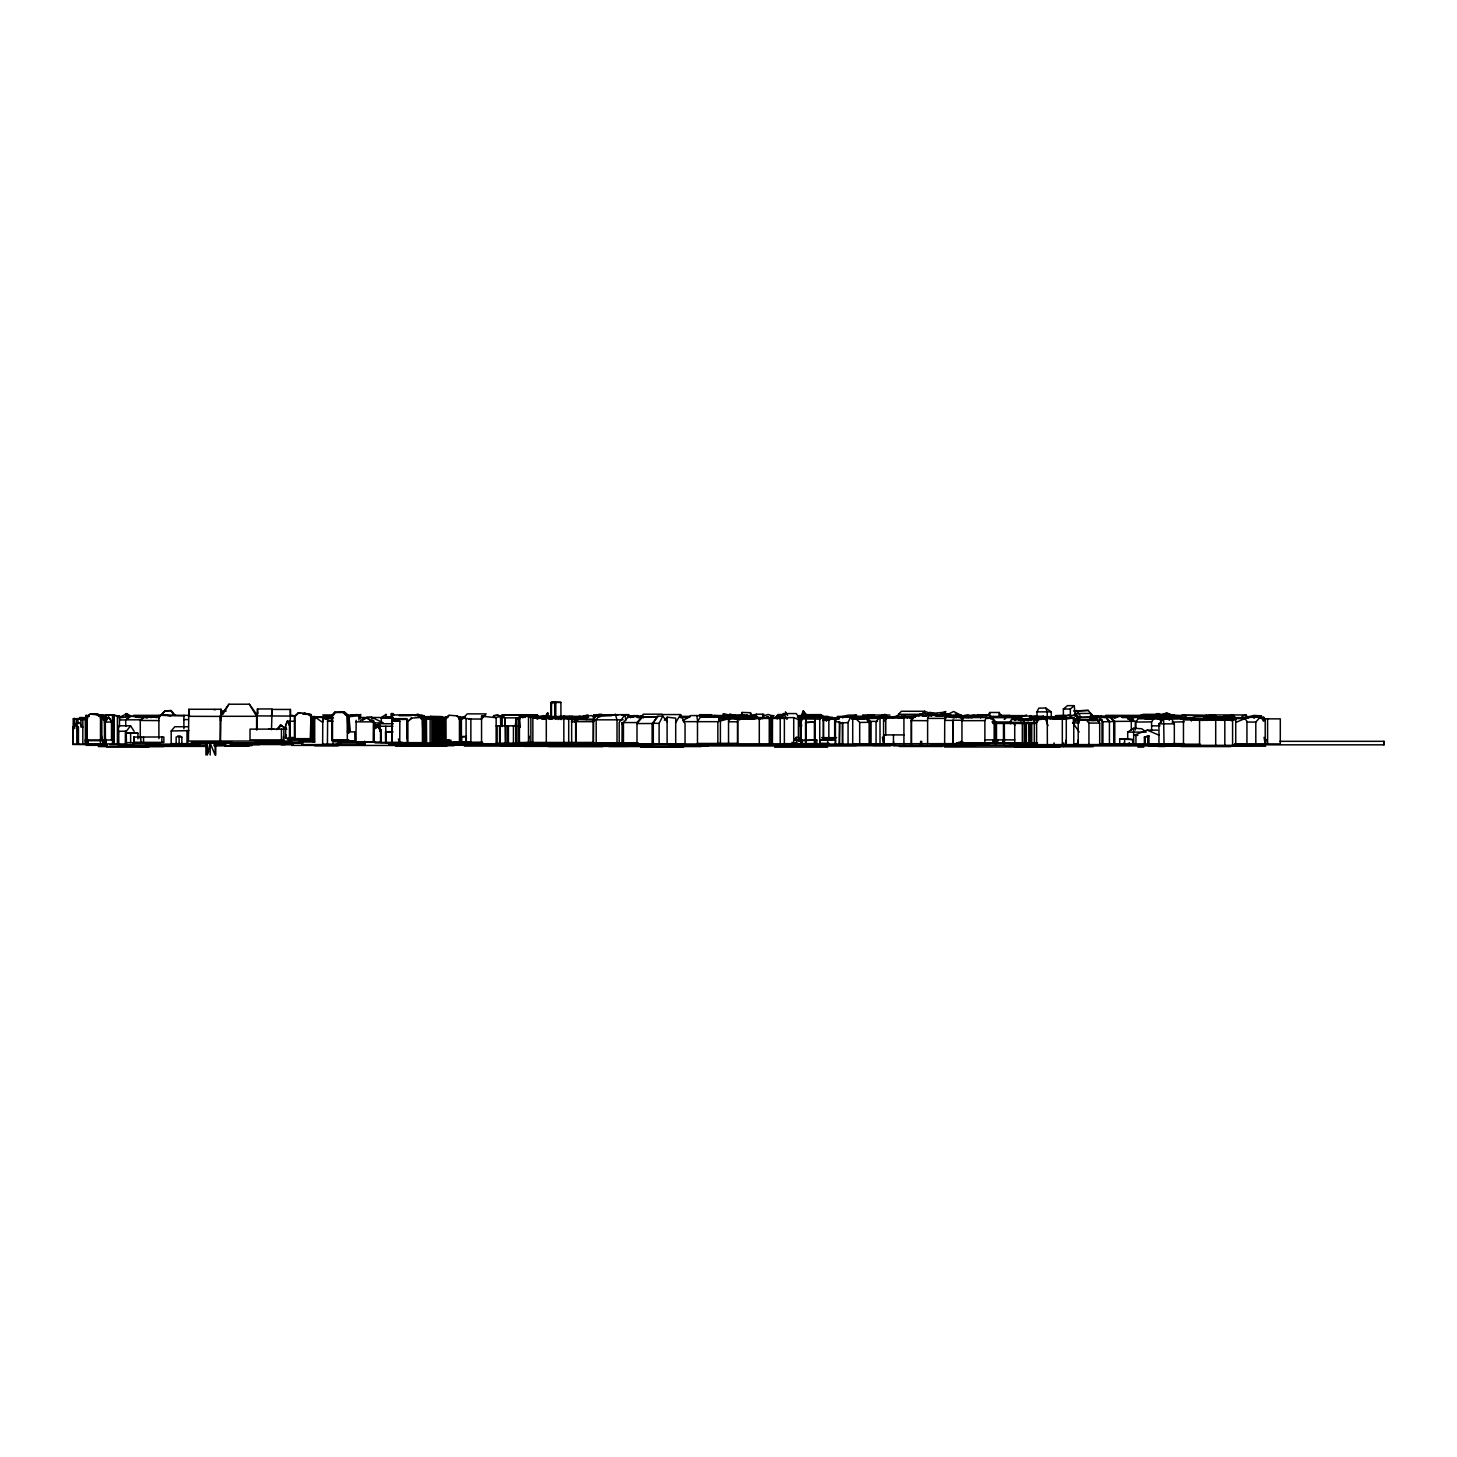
<?xml version="1.0" encoding="UTF-8"?>
<svg xmlns="http://www.w3.org/2000/svg" width="1457" height="1457" viewBox="0 0 1457 1457"><rect width="100%" height="100%" fill="white"/><g stroke="black" fill="none" stroke-linecap="round" stroke-linejoin="round"><path stroke-width="1.5" d="M599.956 715.132C600.976 717.044 595.64 713.62 593.636 715.132L593.636 721.488M440.815 740.265L440.779 744.618L440.925 720.286L442.964 720.996L442.855 744.618M593.491 742.451L593.636 719.175L575.934 719.121L575.005 721.98M406.94 738.717L407.195 721.889L411.748 718.174L406.867 721.889L406.867 718.647L391.933 718.647L391.733 742.924M549.107 718.501L552.239 719.011M523.755 742.651L575.661 742.76L575.624 719.266L574.859 722.126M575.806 742.542L575.934 719.121L569.377 719.193M519.803 719.048L516.361 719.048L516.361 726.187L516.379 717.755L520.24 717.773M88.968 715.351L88.932 716.298L86.145 715.351L86.163 740.684M359.005 715.606L357.038 714.567L346.693 715.405M271.512 729.684L272.077 709.432L290.398 709.432L290.125 716.061L256.942 715.897L256.942 729.793M500.625 723.583L500.625 716.061L500.826 722.435M576.535 720.887L576.681 718.046L540.802 718.119M558.322 719.576L558.395 718.119M576.061 719.376L593.8 719.977M621.993 724.147L622.103 722.399L621.993 743.289M999.01 715.223L999.156 712.473L989.777 712.473L988.01 715.223M88.75 715.915L85.836 716.717L90.207 714.076L99.04 714.64L105.086 721.069L97.091 714.64L90.207 714.076M290.671 741.048L188.445 741.048L188.864 709.268L221.082 709.268L221.482 713.766M586.406 716.115L591.469 715.606L593.746 717.063M699.396 716.334L699.615 714.695L711.453 714.713L714.13 717.5M320.413 717.172L314.02 717.172L323.035 717.117L322.634 722.417L315.094 717.117L311.27 717.263M256.942 715.897L257.47 708.958L272.04 708.958L271.53 715.897M87.238 740.684L87.238 716.698L88.695 716.899M221.082 709.268L220.499 741.048M440.779 721.962L440.925 720.286M119.456 726.733L119.456 716.006L108.984 714.786L98.511 716.061M529.128 736.167L528.49 742.542L528.49 716.443L519.439 716.425L519.439 742.542M751.83 715.988L750.446 712.692L742.196 712.455L741.85 715.988L740.447 715.879M544.007 716.134L548.196 715.751L552.003 717.245M442.964 720.996L443.511 718.356L442.2 718.301M360.389 718.72L360.717 714.404M373.302 741.722L373.484 720.286L373.666 721.998M86.6 718.192L73.269 718.793L72.85 744.472L99.331 744.673M134.171 744.618L117.908 744.618L118.6 725.768L130.584 725.823L134.171 731.323M385.978 718.265L385.996 716.753L386.123 717.645M356.182 720.286L355.909 741.722M459.283 717.791L460.011 716.607M358.896 720.122L359.078 714.895L351.356 714.895L348.915 716.553L350.336 731.287M867.99 715.15L873.927 715.059L871.195 715.15M78.113 744.236L78.113 727.079L76.802 725.677L77.458 722.672L79.334 722.672L82.83 727.079L80.936 727.079L80.936 719.977L82.83 719.321L82.83 744.236M385.559 742.888L385.631 731.687L392.807 731.687M961.274 741.449L960.873 745.674M744.527 715.387L728.391 715.569L728.391 717.864L728.937 715.478L747.915 715.387L729.593 715.66M215.108 743.143L215.108 754.999L210.19 743.143L207.404 754.999L207.404 743.143M728.391 717.864L728.937 715.569L706.445 715.478L713.311 716.079M76.802 725.677L76.82 744.236M502.21 715.059L537.232 714.822L539.636 718.21M994.166 739.883L993.018 743.398L993.018 739.883M87.147 739.992L112.153 739.992L112.153 722.053L108.783 717.172L105.305 722.053L105.45 743.908L104.084 739.664L103.921 743.908M801.204 716.571L803.044 711.143L807.852 716.079M802.242 715.314L803.663 711.143M106.179 719.448L104.704 722.053L104.886 743.908L104.977 739.591M1061.934 718.938L1064.94 718.938L1066.524 716.061L1063.92 717.827L1055.615 717.882L1055.615 715.642L1066.142 716.043M798.746 738.626L798.746 722.016L802.188 714.349L803.918 714.349L801.131 722.144L801.131 744.837M125.502 716.826L126.741 713.584L130.238 715.733M839.177 744.072L839.614 721.871L835.426 721.834L835.426 744.072L835.571 739.992L819.854 739.974L819.854 743.307L829.142 743.307M835.426 721.834L837.593 716.534L852.709 717.154L852.709 745.255M842.437 744.072L842.437 722.982L848.065 722.49L850.87 716.534M560.927 718.319L560.927 702.383L552.549 702.001L555.791 702.493L555.791 717.591M740.666 715.988L742.196 712.455M1028.041 720.905L1030.336 715.678L1034.452 720.104M285.59 725.331L287.612 720.705L289.706 725.331M1028.933 719.722L1030.736 715.678M146.501 717.937L147.03 716.771L151.2 716.771M1037.038 718.356L1037.038 711.872L1038.786 708.157L1045.707 707.975L1051.28 711.872L1051.28 718.246M1091.002 716.862L1090.109 718.72L1092.313 718.72L1093.205 716.862L1077.105 717.154L1075.867 719.266M927.617 743.544L927.617 718.41L929.165 715.205L951.767 715.933L929.165 715.205M944.628 743.58L944.737 718.41L946.285 715.205M516.361 719.048L515.122 725.932M659.11 744.345L659.11 723.346L662.771 716.115L667.106 721.743M984.877 743.398L984.877 720.632L986.516 717.518L992.563 718.283L994.166 721.616L994.166 743.398M105.086 722.053L107.745 717.208M653.301 744.345L653.301 723.309L657.271 716.115L662.771 716.115M775.616 717.809L776.545 716.134L783.283 716.134M770.188 717.864L771.427 715.642L774.049 715.606M953.024 720.213L953.024 743.58L953.024 720.213L961.948 720.286L964.115 716.534L969.379 717.044M964.115 716.534L946.831 716.534L944.628 720.359L952.896 720.432M826.301 721.215L828.286 717.791L839.323 717.791M911.481 720.687L914.486 715.551L930.641 715.551M775.852 718.028L777.856 714.586L787.254 714.458M140.692 716.298L158.904 716.899M125.502 744.618L125.575 731.177L117.908 731.323M222.721 714.567L228.913 704.223L249.329 704.205L256.833 714.567M914.049 716.352L911.481 720.596L911.481 745.638M1169.224 720.268L1170.554 718.028L1193.702 717.991M675.702 722.563L680.583 714.567L661.715 714.567M780.187 718.92L783.465 713.566L796.25 713.566L801.004 720.323M322.58 718.246L323.727 716.352L332.415 716.352M118.746 731.268L118.8 744.618M109.73 744.746L126.449 744.746L126.249 731.323L130.584 725.823M348.259 716.498L351.356 716.443M518.346 743.234L518.346 718.775L520.349 715.715L525.139 717.427M1161.429 722.071L1159.408 718.793L1153.835 718.501L1151.595 721.889L1151.595 730.485M521.46 715.715L519.439 718.756L520.167 727.407M1135.895 728.373L1135.895 722.071L1138.263 718.501L1153.835 718.501M171.143 710.579L164.878 710.925L158.576 717.736L165.26 710.925L171.143 710.579L175.35 715.442M1011.595 719.412L1031.337 719.94L1025.182 719.412L1023.215 722.545L1036.801 722.526L1038.768 719.412L1011.595 719.412L1009.61 722.399L1023.215 722.362L1025.182 719.412L1038.987 719.885M697.484 743.853L697.484 721.525L700.343 717.263L718.556 717.263L728.536 719.029L728.536 743.452M544.08 718.137L547.559 713.001L548.032 717.554M697.63 721.543L696.847 715.569L691.146 715.569L683.042 720.632M544.772 717.9L548.032 713.129M630.845 717.245L628.441 714.659L599.719 714.786L598.335 716.808L596.878 714.659L593.218 719.831L593.218 743.015L637.984 743.015M641.025 717.463L643.284 714.203L661.97 714.203M138.998 717.208L158.977 717.226M596.878 714.659L593.29 719.831L623.214 719.831M1040.917 719.612L1043.267 716.225L1045.835 718.775M403.115 743.58L426.591 743.58L426.373 718.665L424.042 715.678L423.714 716.698M104.977 721.27L104.43 722.053L112.153 722.053M599.719 714.786L596.168 719.831L596.223 743.015M1117.701 715.988L1116.627 717.5L1117.701 715.988L1120.178 715.988M1074.137 715.351L1075.503 713.438L1090.838 713.438L1095.227 718.428M652.117 744.345L652.117 723.51L657.599 717.008L636.472 716.917M577.409 720.76L579.831 717.39L584.712 717.044L586.497 719.649M220.153 741.048L220.153 716.298L228.913 704.223M719.394 719.048L738.79 717.846L719.831 718.465M1180.079 717.755L1181.955 715.278L1206.196 715.278L1212.406 715.952L1214.227 718.137L1214.227 715.879L1211.933 715.278L1216.376 715.879L1181.955 715.278M882.414 737.169L883.579 743.78L883.579 716.662L880.01 716.698L876.058 721.834L876.058 743.78M1204.101 717.991L1206.196 715.278M630.499 717.791L628.495 714.713L625.126 714.713L619.189 722.399L619.189 743.289L638.348 743.289M1102.002 744.691L1102.002 720.104L1099.124 720.359L1099.124 723.036C1098.396 716.152 1081.221 722.035 1097.431 720.359L1099.689 723.054L1099.689 744.691M768.13 716.462L767.238 717.609L769.005 717.627L767.129 716.462M1088.944 744.691L1088.944 723.091L1086.339 719.977L1079.91 720.25L1078.198 722.453L1078.198 744.691M424.042 715.678L423.167 715.642C421 719.066 418.013 711.016 415.118 715.933M1004.255 719.248L1006.532 716.37L990.378 716.462M391.733 721.233L392.498 720.25L399.837 721.233L399.746 742.924L398.362 738.99M990.96 719.248L993.237 716.37M1017.824 719.376L1020.428 716.115L1022.359 719.157M1004.583 719.376L1007.188 716.115L1020.428 716.115M1221.531 720.341L1229.927 719.521L1232.586 720.596L1222.186 719.521M1229.927 719.521L1229.289 720.323L1235.736 719.284L1235.736 745.31M347.458 715.314L343.506 711.963L347.312 715.314L347.312 740.739M548.979 719.284L550.163 717.846L550.527 719.193M1034.852 720.013L1036.073 718.538L1041.919 718.337M680.583 714.567L685.045 723.929L685.045 744.345L637 744.345L637 722.563L641.991 716.498L628.477 716.462L623.45 722.563L623.45 743.289M208.752 751.612L205.947 754.999L205.947 743.143M1113.968 718.228L1115.224 716.698L1111.582 716.698M392.498 720.25L391.678 721.233L399.837 721.233L399.036 720.323M1055.615 717.882L1053.247 718.938M197.15 743.635L171.197 743.635L171.197 731.013L174.804 726.733L187.807 726.733M276.539 729.647L280.345 725.131L286.264 728.209M277.704 729.447L281.365 725.131M967.12 717.099L972.566 717.481L962.002 717.554M333.507 714.859L335.492 712.564L344.908 712.437L348.496 715.769L348.496 731.487M1215.903 717.372L1222.204 717.554L1225.829 715.624L1225.829 719.157M1255.807 743.908L1255.807 722.053L1260.305 717.008L1265.204 720.814M530.33 717.809L532.643 715.223L537.232 714.822M1093.406 720.104L1095.609 717.645L1106.063 717.39L1109.433 721.561L1109.433 743.78M462.561 719.029L467.223 713.875L486.092 713.875L481.557 719.029L468.899 719.029M664.337 720.213L667.106 717.208L675.702 718.137L675.702 744.345M796.305 737.333L793.719 740.12L800.968 740.12L798.563 737.461L796.305 737.333L796.56 743.598M347.312 731.906L355.253 731.906L355.417 740.739L331.814 740.739L331.814 715.332L334.946 712.091L344.18 711.963M332.506 740.739L332.506 715.332L334.946 712.091M1158.971 743.871L1158.971 723.838L1163.633 719.011L1171.81 719.048L1174.324 723.838L1174.324 743.871L1104.552 743.835M930.531 713.438L924.649 711.271L921.716 714.294L898.423 714.331L898.423 717.919M728.627 718.92L753.615 719.011L736.659 717.991L742.888 719.011L742.888 716.935L745.383 716.935L745.383 719.121C746.366 716.771 757.786 716.771 754.18 719.102L754.18 716.844L756.729 716.844L759.607 719.212M898.423 714.331L901.391 711.271L924.649 711.271M77.458 722.672L73.05 727.079L73.05 744.236L102.7 744.236M1015.001 720.541L1018.006 717.645L1020.975 720.924M1074.774 721.088L1072.662 718.337L1052.555 717.773L1053.375 716.771M448.865 715.26L445.405 718.592L449.466 715.26L457.498 715.933L461.268 719.376L461.268 742.123M305.15 713.202L298.211 712.855L294.951 715.915L294.951 738.663M297.811 713.912L295.243 716.006M883.579 721.397L886.712 718.501M391.933 715.697L392.115 742.888L391.933 715.697L393.754 714.932M541.512 718.119L546.502 719.011L545.173 717.099L541.585 718.447L544.463 719.284M1144.382 743.871L1144.382 737.115L1148.954 735.931L1148.954 743.871M1131.306 730.339L1131.306 721.379L1125.751 716.407L1109.232 716.389L1108.048 717.445L1110.343 717.263L1113.713 721.543L1113.713 743.78M440.196 717.809L441.635 716.534L422.566 716.698L423.823 718.665L423.823 742.596M387.398 717.846L392.68 717.755M436.062 717.172L437.61 717.063M805.557 722.508L814.9 722.053L805.557 722.508L805.557 744.837M1159.991 715.514L1173.577 715.733L1166.583 712.855L1159.991 715.514L1161.648 715.824M1144.382 737.115L1148.954 735.931M1063.373 715.496L1063.373 709.031L1070.33 709.013L1074.283 705.643L1075.066 715.496M1063.373 709.031L1067.507 705.643L1074.283 705.643M144.644 716.899L140.273 720.468L158.904 720.596M834.351 719.631L837.994 717.044M125.757 726.387L125.703 719.831L130.128 716.425L150.727 716.279L156.7 717.609M428.285 717.846L430.908 716.443L429.305 717.7M125.703 719.831L140.273 719.813L144.662 716.425M362.884 719.048L367.237 718.155L370.096 720.068M360.389 717.5L381.315 717.5L385.978 714.422M362.611 720.377L366.836 717.281L371.699 717.226L383.264 722.909L373.994 722.909L367.237 718.155M925.96 715.096L929.894 712.291L942.497 715.933M1013.58 722.708L1010.357 723.546L1013.58 722.708L1014.801 725.477M1055.651 719.011L1053.666 718.447M683.424 721.652L717.846 721.689L728.081 718.902M120.093 717.281L126.741 713.584M181.834 743.635L181.834 737.169L180.377 736.058L176.151 737.042L176.151 743.635M360.516 720.541L364.104 718.155M1127.7 732.106L1133.546 728.281L1141.778 728.755L1146.185 732.106L1127.7 732.106L1127.7 739.081L1132.654 739.555L1132.654 743.871M582.618 718.028L586.442 715.606M1075.758 715.551L1067.854 715.205L1064.903 717.044L1064.903 719.048M1090.401 718.101L1091.402 717.481L1078.053 717.846L1078.053 719.266L1079.728 719.266M924.649 712.491L921.716 714.294L925.177 712.291M800.767 744.837L800.767 718.92L803.918 717.008L828.632 716.899L824.735 717.718M814.809 744.837L814.809 719.121L819.726 719.121L823.314 717.008L823.314 738.426M379.585 724.985L379.585 729.666C379.075 722.599 369.787 732.561 377.928 726.752L381.097 729.939L381.097 742.068L338.133 742.196M814.809 719.121L814.9 744.837L814.809 722.144M800.767 718.92L814.9 719.066M550.564 718.21L551.475 702.493L551.475 717.591M550.564 702.693L552.549 702.001M915.196 715.296L917.455 714.659L916.253 715.296M372.063 720.924L371.699 717.226M504.668 726.278L504.996 717.7L505.288 743.234M1096.994 718.028L1100.8 716.097L1103.951 717.318L1113.403 716.407M936.705 716.043L945.702 711.49M948.216 714.221L953.625 711.49L962.348 715.952M899.515 717.773L906.709 717.081M947.25 714.094L953.333 715.351L953.333 717.409L948.616 713.73L941.131 714.367M171.197 731.013L188.9 730.613M1157.587 730.121L1147.242 730.121L1133.765 735.366L1137.899 735.348M1159.59 716.188L1160.555 715.769M1228.816 718.538L1224.226 720.341L1199.566 719.339L1199.566 745.31M1235.736 722.472L1244.97 718.538L1246.937 721.27L1246.937 743.871M1109.232 716.389L1114.787 721.379L1135.895 721.288M959.398 742.068L956.466 743.289L1014.728 743.398M85.216 739.81L85.581 744.236L85.581 719.357L83.614 719.412L86.837 718.082M911.353 717.955L921.298 713.839L928.182 713.839L931.569 716.316M439.54 719.758L440.979 719.503L438.939 716.698L430.07 716.443M1138.682 716.17L1143.344 714.331L1166.019 714.331M921.735 713.657L918.037 715.096L919.331 715.096M1073.008 744.855L1076.614 743.471M1054.394 718.155L1058.001 717.645M1080.001 717.609L1081.24 717.154M436.79 721.434L436.062 720.177L437.938 721.27M931.66 713.475L945.702 712.109M568.54 717.809L572.51 716.352M461.268 719.376L456.915 715.933M895.436 716.917L901.318 717.591L905.325 716.188M1229.69 716.225L1233.278 714.95L1236.01 718.884M1241.965 716.407L1246.045 714.95L1247.921 717.937M1148.881 719.102L1156.075 716.589L1164.744 717.336M754.18 719.102L755.254 718.738L754.18 716.844M333.325 745.456L337.441 744.053M864.037 717.263L866.806 716.334M879.263 716.37L882.687 715.223L886.02 716.407M762.685 716.261L768.13 714.44L773.139 716.115M866.915 716.298L870.175 715.223M481.557 744.491L481.557 716.188L496.145 717.664L500.625 716.188M1133 719.139L1129.94 720.122L1133.728 720.304L1133 719.139L1127.864 719.139M1231.857 720.505L1235.736 719.284M104.012 715.897L107.854 714.695L119.456 716.006M853.675 719.284L860.049 717.299L865.148 718.52M1022.705 716.207L1026.62 715.005M868.773 718.501L903.923 717.937L907.966 716.698L911.317 717.7L911.317 743.598M1185.033 717.991L1204.557 718.829L1211.641 716.717L1214.555 719.048M885.765 735.038L885.765 717.919L889.917 716.698L893.378 717.7M971.473 717.427L977.665 715.587L981.781 716.48M1228.415 718.902L1232.749 717.627L1245.425 717.627M1242.493 719.102L1245.862 718.119M841.235 717.063L834.078 719.139L837.502 718.629M1088.962 720.76L1091.858 719.922L1088.962 720.359M745.383 719.121L746.494 718.811L745.383 716.935M911.627 717.245L909.66 717.609M1031.192 717.536L1035.399 716.334L1037.511 719.576M385.978 716.826L381.315 718.137L391.678 718.137M458.991 719.284L464.91 717.627M859.685 743.78L859.685 722.453L855.423 718.192L852.709 718.866L866.095 718.192L869.738 722.29L869.738 743.78M1078.053 717.846L1080.438 717.172M909.66 717.809L912.264 717.081M855.132 718.756L857.845 718.01M582.982 716.225L587.991 714.859M1066.415 715.533L1058.001 715.697M1242.839 718.957L1246.901 717.864M1259.995 718.337L1263.765 717.318L1265.04 720.232M1151.886 718.72L1150.757 718.866M967.994 717.627L976.026 715.587L980.306 716.625M1166.583 712.855L1167.221 715.897L1172.357 714.877L1175.835 715.952M819.854 739.974L834.661 739.081M1088.27 710.415L1073.991 710.998L1088.27 710.415L1092.113 715.387M798.891 741.012L800.968 740.52L796.56 740.52L816.849 740.101L816.849 743.598L783.156 743.671M852.709 744.072L827.685 744.072L827.685 739.974L834.661 739.209M440.925 725.021L442.964 724.548L440.779 725.021M859.648 719.266L865.422 718.683M1246.117 717.281L1254.222 715.387L1261.543 715.933L1255.533 716.207M777.656 717.664L778.748 717.409M1151.886 718.428L1153.725 718.01M1205.558 716.188L1210.931 714.932L1246.045 714.95M1227.85 716.17L1233.205 714.932L1236.01 719.303M763.778 715.897L763.778 714.24L756.438 714.24L748.953 715.933L755.436 715.915M901.391 717.682L904.597 717.044M909.277 717.773L912.847 716.953M827.685 739.992L831.182 739.209M909.314 717.172L907.383 717.609L913.594 716.607M969.852 715.642L973.968 714.731L978.303 715.988M814.099 717.645L817.632 716.899M941.532 714.276L948.616 713.73M494.032 715.988L497.948 715.168C507.892 719.722 496.418 712.783 493.267 716.188M598.536 717.135L600.138 716.808M766.983 717.409L758.514 719.175L758.514 717.39M869.975 715.114L860.541 717.427M937.379 716.17L941.331 715.332M1248.485 717.682L1252.856 716.753L1254.222 718.265M829.689 719.029L848.52 715.114L856.661 715.114L851.38 716.207M880.374 715.97L884.526 715.114M1006.623 716.188L1010.011 715.478L999.702 715.478M1061.06 719.102L1073.773 718.028L1073.773 744.636M565.352 717.354L569.942 716.425L571.69 717.354M1019.19 719.503L1040.334 718.683L1034.288 720.323M1073.773 718.028L1062.189 718.993M961.693 715.988L968.049 714.731L972.566 716.607L981.344 716.698M119.893 717.536L130.165 716.698L125.757 719.958L119.729 719.958M439.759 718.538L445.223 717.755L444.021 717.755M425.535 717.645L437.737 717.154M577.063 720.341L576.972 719.376L588.573 717.226L576.152 719.376L576.061 720.341M322.671 718.738L326.896 718.01L326.896 719.139L327.625 717.39L311.707 717.39M322.853 718.082L326.896 718.01M583.492 718.265L576.972 719.376M422.421 720.632L423.222 742.924M331.85 720.523L327.424 721.27L333.07 721.27M961.383 717.7L966.811 716.789L961.256 716.789M458.372 717.609L464.983 716.534M825.554 718.137L821.019 714.622L803.645 714.695M348.915 716.553L358.896 715.788M628.149 717.445L632.356 716.917M392.734 731.96L385.559 731.96M1228.797 717.645L1234.461 716.953L1215.375 716.953M858.41 718.064L851.562 718.866L874.564 718.064L852.709 718.119M642.519 717.008L637 723.564L652.117 723.51M657.599 717.008L637.784 717.135M1189.568 719.102L1193.119 718.738M859.685 722.453L869.738 722.29M1145.075 718.993L1148.007 718.72M735.257 718.993L739.628 718.574M750.337 718.993L754.708 718.574M1170.353 715.369L1173.759 715.041M1208.891 718.775L1244.97 718.538M987.154 718.483L991.671 718.064L994.676 721.925L991.944 721.907M1228.579 718.447L1207.161 718.938M1036.073 718.538L1066.287 718.647L1047.364 718.082L1051.043 718.647M967.849 717.044L972.566 716.607M440.615 718.611L446.662 718.301L440.032 718.319M445.678 718.246L440.433 718.993L444.367 718.629L442.2 718.902M910.589 717.354L914.541 717.008M1055.615 715.642L1066.142 715.442M435.77 717.518L436.863 717.427M428.485 718.137L437.665 717.427L440.342 719.758L440.342 743.507L435.315 743.452M1103.932 717.427L1106.063 717.263L1109.433 721.743L1106.063 717.39M410.838 718.174L420.763 717.445L423.222 720.487M552.33 702.547L560.927 702.383M314.257 741.995L314.257 718.884L311.361 716.334L314.694 718.866L310.377 716.334M348.769 716.407L349.225 731.214M829.397 718.483L835.08 718.957M447.7 717.299L441.471 717.718L442.491 717.718M119.565 717.372L120.567 717.318M439.978 718.611L443.911 718.374M1162.741 718.592L1157.532 718.902L1178.44 718.592M429.542 718.01L438.739 717.536L438.739 743.398M428.467 718.938L436.79 718.52L436.79 743.434M466.313 742.25L466.313 736.605L461.578 736.787L461.614 742.25M464.583 718.028L458.664 717.664L470.866 718.993L470.866 742.25L445.405 742.123M1155.201 716.553L1160.646 716.334L1160.264 717.481M544.117 715.587L537.76 716.534L531.331 715.132M433.858 744.272L433.858 720.068L432.547 720.122L432.547 744.272M83.614 719.412L85.581 719.357M1049.659 718.538L1055.505 718.337M1172.047 722.126L1184.159 721.78M428.285 718.155L434.004 717.991L436.626 720.341L436.626 744.035L389.984 744.035M428.285 718.101L432.474 717.991L436.626 720.341M432.183 716.971L434.878 716.899M817.177 717.481L819.562 717.427M562.784 717.427L584.712 717.044M1182.192 719.139L1177.383 717.7L1193.101 719.102L1188.293 718.847L1195.432 716.717L1211.641 716.717M729.666 714.003L735.002 715.423L731.214 715.423M815.064 717.208L824.662 717.099M1135.895 722.071L1151.595 721.889M347.385 716.971L348.077 733.272M1093.988 716.37L1099.707 716.316L1095.172 716.316M1148.025 736.768L1148.025 743.871M701.928 716.389L723.819 716.389L696.847 715.569M1094.353 716.443L1098.633 716.407M291.874 715.387L292.875 715.369M518.346 718.775L521.46 716.917L519.439 716.425M283.423 736.422L283.423 739.865M399.291 715.715L411.184 715.642M325.312 718.92L326.714 718.028M894.343 716.48L898.514 716.462M990.523 716.717L992.053 716.717M1167.221 715.897C1182.173 714.95 1159.426 713.329 1170.9 715.952M736.331 715.915L722.909 714.112L737.333 715.861M80.936 719.977L82.047 719.958M1180.225 718.993L1184.049 718.975L1176.218 716.899L1161.083 716.899M416.793 715.769L423.058 715.751L425.335 718.665L425.298 742.596M681.22 716.352L690.308 716.352M1169.898 715.733L1173.577 715.733M504.668 717.864L516.306 717.846M538.325 718.119L544.718 718.101M927.617 718.41L944.737 718.392M728.536 719.029L725.604 717.846M1151.631 718.52L1155.037 718.52M984.877 720.632L961.948 720.687L963.642 717.518L986.516 717.518M993.018 721.616L994.166 721.616M1099.543 717.39L1102.931 721.743L1113.713 721.543M1088.944 723.091L1099.689 723.054M392.989 726.26L374.959 726.242L379.166 723.728L393.354 723.728M137.96 733.235L126.304 732.926L137.96 733.235L137.96 738.899M550.928 702.493L555.791 702.493M213.778 709.65L215.49 709.65M221.701 711.016L226.217 711.016M1037.038 711.872L1051.28 711.872M344.908 712.437L348.496 715.769M343.324 712.874L346.73 715.606M391.423 713.566L393.281 713.566L393.517 715.005L391.496 714.913L391.423 713.566L391.423 717.846M92.647 714.331L94.304 714.331M598.645 714.312L601.796 714.312L601.158 715.405L618.132 714.859M97.091 714.64L99.04 714.64M308.502 714.531L311.762 716.644L311.762 740.047M322.726 714.968L333.526 714.968M977.228 714.695L987.536 715.114L977.884 714.695M400.147 715.005L422.166 715.005M532.643 715.223L502.173 715.223L502.119 717.682L504.996 717.7M862.544 714.986L889.99 715.059M1170.262 715.041L1186.635 715.733L1169.188 715.733L1171.701 715.077L1174.688 717.755M1214.719 715.096L1205.959 715.551M133.662 715.332L189.592 715.332M1090.328 715.351L1100.162 717.518M1105.681 715.351L1156.803 715.387M1158.734 715.387L1162.868 715.387M128.143 715.842L145.773 717.591M611.576 715.678L599.956 716.097M633.267 715.642L637.984 715.642L637.984 717.827L643.684 716.334L633.813 716.316M798.91 715.587L810.657 715.587M917.946 715.806L919.331 715.806M1000.595 715.624L1023.342 715.624M160.215 716.134L151.054 716.134L159.396 717.627M184.42 715.879L162.893 715.332M294.478 715.97L290.253 715.97L290.125 740.957M863.819 718.829L863.819 716.152L865.677 716.152L871.067 722.29L871.067 743.78M922.554 716.024L926.67 716.024M220.153 716.298L256.942 716.298M559.543 716.425L583.601 716.352M628.277 716.352L633.194 716.334M798.163 716.352L827.74 716.352L830.071 719.048M855.514 716.243L864.201 716.243M914.395 716.188L896.164 716.352L901.318 716.917M967.849 716.261L962.094 716.261L966.811 717.481M1031.192 716.334L1043.267 716.225M310.632 716.553L314.785 716.553M499.569 716.571L504.104 716.571M539.673 717.081L528.49 716.771L579.831 717.39M537.287 716.753L546.448 717.5M547.559 716.534L572.364 716.534M915.123 716.498L901.027 716.498L906.4 717.135M1000.358 716.425L1008.171 716.425M1031.064 716.48L1046.927 716.99L1031.793 716.99M1057.818 716.771L1042.848 716.589L1046.108 717.627M1252.856 716.753L1246.591 716.698L1246.591 718.01M386.925 717.008L393.244 717.427M681.33 717.026L689.908 717.026M722.071 716.971L730.23 716.971M838.941 717.008L847.027 716.771M863.163 716.899L860.286 716.899L860.286 718.975L851.416 717.117M914.741 716.917L868.008 717.026L887.076 717.518L882.122 717.026M954.28 716.862L960.29 717.5L954.28 716.862L954.28 717.919M1102.129 717.044L1117.701 717.172M1245.571 717.008L1260.305 717.008M386.506 717.318L392.425 717.39M441.161 717.208L442.946 717.208M530.876 742.542L530.876 716.717L537.742 717.154M540.438 717.208L552.276 717.299M558.687 717.117L561.346 719.649M559.452 717.172L575.734 717.354M629.606 717.135L633.704 717.135M752.213 717.154L753.706 717.154M797.289 717.372L811.695 717.609M823.387 717.19L832.366 717.19M863.145 717.117L837.593 716.534M864.893 717.117L867.152 717.117M888.806 717.208L914.978 717.354M1001.105 715.423L1006.587 717.226L1000.176 715.733M1094.772 717.281L1103.331 717.281M1248.922 717.318L1263.765 717.318M79.643 717.481L86.455 717.682L86.455 744.236M117.78 717.427L123.9 717.427M135.537 717.19L139.799 717.536M385.686 717.554L393.062 717.481M425.954 717.536L445.696 717.536M459.447 717.463L459.447 742.123M500.862 717.409L502.41 717.409M680.31 717.518L688.524 717.518M741.176 717.518L793.719 717.609L798.4 719.594L798.4 740.156M809.6 717.463L818.306 717.463M820 717.518L822.677 717.518M857.317 717.427L866.241 717.427M991.652 717.645L1018.006 717.645M1122.254 717.554L1136.551 717.554M322.634 717.773L333.453 717.773M460.048 717.882L464.619 717.882M851.38 717.9L855.423 717.9M1052.555 717.773L1072.662 718.337M1244.733 717.809L1213.79 717.973L1218.052 719.212M429.159 718.082L439.54 718.082L439.54 743.452M798.855 718.174L802.479 718.174M827.412 718.246L839.177 718.028M985.642 718.064L992.563 718.283M1216.376 718.082L1223.898 718.082L1223.898 715.624M100.46 718.41L105.578 718.41M422.421 742.924L422.421 718.574L417.868 714.968M425.335 718.483L426.3 718.483L426.3 742.651L386.433 742.651M439.941 718.319L445.296 718.319L445.296 745.073M536.504 718.374L576.899 718.392L576.972 720.778M839.177 718.556L828.068 718.319L835.335 718.993M856.042 718.356L860.468 718.356M1181.354 718.556L1194.376 718.556M73.269 718.793L87.693 718.793M420.745 718.665L426.373 718.665M434.113 718.866L435.097 718.866M536.996 718.793L537.924 718.793M571.654 742.76L571.654 718.884L549.107 718.356M827.904 718.738L839.25 718.738M1194.212 718.702L1138.263 718.501M424.133 718.92L432.055 718.92L432.055 743.034L374.959 742.888M823.569 737.206L823.569 719.193L838.667 718.92M76.055 726.315L76.493 718.811L86.109 719.43M1199.566 719.339L1224.827 720.341L1224.827 745.31M183.892 719.576L187.989 719.576M571.472 719.813L575.843 719.813M1097.121 719.977L1074.774 719.922M1209.073 719.922L1183.466 719.922L1183.466 745.237L1200.532 745.019M823.041 720.177L829.743 720.177M1018.789 720.323L1027.786 720.323M1079.91 720.25L1090.656 720.25M1091.858 720.104L1102.002 720.104M910.807 720.596L927.617 720.687M311.015 738.663L289.469 738.663L289.469 721.233L294.951 721.233M1072.971 721.088L1079.309 721.088M993.747 721.98L1011.322 721.98M1247.392 722.053L1255.807 722.053M623.45 722.563L637 722.563M1072.516 722.909L1079.309 722.909M992.745 723.455L1035.745 723.455M1158.971 723.838L1174.324 723.838M496.145 725.859L520.131 725.859M1151.777 725.859L1159.991 725.859M903.923 734.911L883.998 734.911L883.998 743.598M286.319 734.984L286.1 738.098M101.389 735.348L101.972 739.992M461.377 736.477L466.313 736.605M133.862 737.06L163.858 736.987L163.858 742.396L133.862 742.323M290.253 737.497L294.478 737.497L294.405 715.97M821.566 737.679L836.573 737.679M289.706 738.08L285.59 738.08L285.772 725.331L287.648 720.705L289.469 725.331M823.314 738.389L835.462 738.389M1119.704 743.871L1119.704 739.081L1127.7 739.081M287.393 739.391L311.762 739.373M823.314 739.264L825.081 739.264M1119.704 739.081L1132.654 739.555M291.072 740.047L312.508 740.047M333.216 740.083L348.769 740.029M984.877 739.883L1014.728 739.883M1078.198 740.01L1077.725 744.691M332.506 740.338L348.496 740.338M85.836 740.684L102.682 740.684M298.63 740.702L313.273 740.702M802.534 740.52L816.849 740.101M1279.847 741.322L1384.15 741.322L1384.15 744.837L1264.621 744.837M334.618 741.795L375.469 741.959M291.09 741.995L314.785 741.995M191.231 742.396L232.118 742.396M255.03 742.287L292.001 742.287M380.368 742.451L402.624 742.396M453.127 742.469L482.358 742.305M518.346 742.542L593.691 742.451M126.304 742.669L137.96 742.669M140.273 742.76L160.489 742.797M214.434 742.779L265.52 742.779M281.62 742.779L303.22 742.779M449.648 742.615L482.741 742.615M576.061 742.742L622.758 742.742M973.094 742.815L1037.566 742.851M133.024 743.143L160.161 742.961M192.324 743.143L276.393 743.179M277.486 742.924L302.819 742.943M356.601 742.924L361.901 742.924M532.297 742.888L559.524 742.888M957.267 742.997L977.028 742.997M227.31 743.471L249.366 743.471M252.68 743.452L282.968 743.452M287.448 743.325L291.327 743.325M406.539 743.489L422.129 743.489M496.145 743.234L549.617 743.471M697.484 743.452L738.153 743.452M134.026 743.489L149.106 743.489M253.973 743.544L258.8 743.762M264.81 743.726L282.913 743.762M433.858 743.58L435.133 743.58M436.317 743.507L441.416 743.507L441.416 716.698M502.119 743.616L540.838 743.616M719.394 743.635L738.207 743.635M823.314 743.762L825.081 743.762M852.709 743.78L1035.745 743.525M1100.855 743.78L1120.979 743.78M1172.903 743.58L1184.159 743.707M119.456 743.908L87.602 743.908L87.602 739.555M171.489 743.798L177.444 743.853M183.892 744.053L206.238 744.053M214.434 744.053L221.719 744.053M230.079 744.072L279.325 743.908M281.492 743.817L291.928 743.817M338.261 743.89L365.161 743.89M446.461 744.072L450.322 744.072M453.801 744.072L456.806 744.072M458.5 743.962L465.493 743.962M475.747 743.871L506.235 743.871M576.899 743.853L732.325 744.017M799.328 743.962L825.864 744.072M874.546 743.798L894.835 743.853M1234.625 743.871L1280.302 743.908L1280.302 718.866L1265.204 718.847L1265.204 743.908L1264.039 737.351M118.272 744.108L126.395 744.108M158.904 744.363L200.01 744.363M214.689 744.108L226.126 744.108M247.581 744.108L292.42 744.126M322.634 744.29L340.701 744.29L340.701 740.338M356.692 744.199L362.957 744.199M388.819 744.272L445.296 744.108M447.19 744.145L486.693 744.236M527.452 744.381L574.222 744.381M726.333 744.327L730.157 744.327M883.288 744.29L894.653 744.29M1148.098 744.199L1200.167 744.199M1235.299 744.345L1243.75 744.345M157.884 744.527L186.332 744.472M259.237 744.527L285.281 744.527M338.151 744.545L301.89 744.618L301.89 740.174M412.987 744.618L443.511 744.618L443.511 718.356M446.844 744.4L447.718 739.846M464.564 744.582L529.456 744.454M581.889 744.472L595.348 744.472M711.508 744.509L722.035 744.509M798.873 744.527L818.342 744.527M882.578 744.545L894.762 744.491M1110.343 744.563L1036.601 744.636L1036.601 720.978L1038.987 718.556L1045.543 719.102L1048.038 725.622M1233.86 744.673L1264.457 744.673M145.554 744.727L185.713 744.727M213.869 744.891L220.845 744.891M250.986 744.873L259.018 744.873M281.092 744.746L293.094 744.746M454.475 744.764L464.419 744.764M486.474 744.746L497.675 744.746M558.687 744.746L587.371 744.746M621.028 744.909L652.681 744.909M700.853 744.746L733.217 744.837M777.983 744.837L825.336 744.782M879.554 744.855L893.596 744.855M931.369 744.982L957.231 744.982M959.89 744.909L989.121 744.964M1009.61 744.928L1165.345 744.873M1172.703 744.964L1199.202 744.946M1235.263 744.709L1253.366 744.928M129.764 745.128L188.317 745.292M214.598 745.037L225.143 745.037M358.513 745.092L364.651 745.092M410.91 745.073L446.079 745.073M452.799 745.146L465.894 745.146M519.257 745.237L637.911 745.274M711.052 745.128L732.397 745.128M740.229 745.31L780.934 745.31M784.667 745.274L786.98 745.274M799.219 745.255L809.054 745.255M825.081 745.255L875.657 745.255M1135.895 745.183L1181.081 745.183M86.2 745.328L107.472 745.328M291.655 745.383L411.657 745.474M501.882 745.456L524.301 745.456M532.88 745.383L641.736 745.383M682.75 745.383L800.622 745.419M809.6 745.51L856.57 745.51M872.889 745.456L1024.289 745.365M1044.305 745.401L1249.232 745.328M154.041 745.747L207.149 745.893M214.161 745.893L251.897 745.62M314.657 745.784L338.37 745.784M404.445 745.656L454.074 745.711M500.753 745.62L642.501 745.765M669.255 745.82L890.464 745.711M975.662 745.693L893.596 745.638L893.596 741.467M1012.233 745.893L1047.965 745.893M1058.019 745.784L1216.322 745.802M124.865 745.948L174.621 745.948M184.729 746.203L206.566 746.203M248.965 746.039L224.979 746.039L224.979 741.686M395.557 746.02L446.844 746.002L446.844 740.12M464.328 746.093L526.523 746.057M530.002 745.984L564.205 745.984M597.752 746.203L678.798 746.148M682.113 745.911L708.175 745.911M1004.729 745.948L1071.004 745.929M1149.099 746.148L1208.345 746.02M1213.918 746.203L1265.678 746.203M139.745 746.385L207.222 746.385M524.01 746.348L627.512 746.348M899.388 746.476L942.497 746.476M1040.098 746.366L1091.257 746.366M1158.279 746.476L1165.035 746.476M98.329 746.567L163.603 746.567M548.214 746.549L602.797 746.603M608.917 746.53L701.054 746.567M1014.509 746.585L1093.333 746.64M1180.953 746.53L1230.91 746.603M106.434 746.858L149.033 746.858M640.625 747.004L683.606 747.004M944.427 747.004L1059.913 747.004M1137.844 747.077L1143.763 747.077M774.596 747.186L827.649 747.186M953.333 715.351L961.256 715.369L961.256 718.192M392.734 714.932L419.197 714.968L422.421 718.574M1133.437 716.425L1100.8 716.097M540.401 717.299L549.617 717.299M391.733 719.412L407.195 719.43L407.195 742.924M870.266 721.379L877.533 721.397M575.806 721.652L593.491 721.67M373.302 721.871L355.909 721.852M571.435 721.798L575.497 721.816M268.889 729.028L273.679 729.046M628.058 716.334L632.047 716.334M811.385 717.299L813.989 715.569L821.202 715.642L821.019 714.622M188.445 716.316L220.499 716.407L220.608 720.887M736.659 718.647L747.259 718.665M1029.88 716.079L1019.918 716.024L1022.614 718.847M737.224 716.079L734.747 715.66L738.317 715.842M556.774 716.88L558.796 716.88M118.29 716.625L123.408 716.662M136.594 716.735L145.9 716.771M327.789 718.683L332.014 718.702M839.177 722.963L842.437 722.982M580.068 717.318L584.384 717.354M143.187 716.771L145.063 716.771M653.301 723.309L659.11 723.346M1108.959 716.68L1117.847 716.753M311.015 739.373L311.015 714.513L310.268 738.663M953.097 717.39L949.29 715.369M1192.391 719.922L1203.318 720.432M538.507 717.536L542.769 717.572M728.536 721.743L737.479 721.834M177.645 736.058L181.834 737.169M1094.134 716.88L1109.141 717.081M104.977 715.751L104.977 720.086L105.45 715.861L94.65 714.021L105.432 715.769L105.45 720.177M85.89 715.915L87.311 716.37M863.819 716.152L869.155 722.235L871.067 722.29M377.381 726.752L381.097 729.939M481.557 716.188L486.092 716.334M1220.183 718.647L1221.512 718.556M1186.417 718.028L1191.735 718.246L1192.955 719.849M1170.554 718.028L1175.872 718.246M828.286 717.791L836.846 718.374M298.211 712.855L300.597 712.983M723.382 716.152L714.13 715.587L730.248 716.188M459.01 717.937L462.98 718.155M887.495 716.753L892.613 717.081M851.817 718.21L855.878 718.465M935.576 715.842L940.093 716.188M546.302 718.046L551.165 718.356M302.819 714.039L309.248 714.531L312.508 717.481L312.508 740.702M621.283 714.768L622.904 714.895M303.42 713.93L309.285 714.404M1052.482 718.556L1059.039 719.102M901.1 717.299L904.378 717.572M1174.652 745.51L1178.076 745.51M946.831 716.534L953.898 717.755M823.569 719.193L828.851 719.722M780.952 717.682L787.581 718.392L737.479 718.465L737.479 743.817L784.376 743.817L784.376 718.465M765.872 717.682L772.501 718.392L772.41 743.817M541.512 718.447L545.628 718.92M571.654 718.884L566.992 718.428M881.43 716.917L887.295 717.591M530.876 716.771L536.832 717.463M541.348 718.465L546.521 719.084M737.224 716.152L734.747 715.824M551.183 718.501L546.302 717.846L546.302 742.76M537.742 718.501L532.861 717.846L558.65 717.9L558.687 718.993M443.511 720.851L444.458 720.978L440.032 717.554M254.192 742.924L260.93 743.908M537.087 717.044L541.075 717.682M1108.759 717.39L1110.689 717.7M348.259 716.225L349.225 716.389M162.838 714.567L170.797 715.988M388.382 716.971L391.969 717.645M119.62 716.844L121.587 717.208M312.508 718.174L313.273 741.995M876.276 716.899L879.482 717.518M874.546 716.899L877.751 717.518M791.952 742.36L798.4 743.671M955.136 714.094L961.256 715.369M348.15 715.569L351.374 716.243M324.437 718.41L326.714 718.902M145.518 716.279L151.328 717.572M304.44 713.202L311.015 714.513M1192.391 719.649L1193.629 719.922M528.49 716.443L530.985 717.063M1000.285 715.387L1006.787 717.026M1220.857 717.809L1226.12 719.157M568.594 743.744L572.528 744.746M445.806 716.971L447.718 717.481M1220.766 717.973L1224.372 718.92M579.249 716.188L585.131 717.755M563.677 716.188L569.487 717.755M1186.217 717.791L1191.061 719.139M933.336 714.276L940.603 716.279M1037.129 720.395L1033.887 719.503L1033.887 721.233M1019.663 719.503L1023.033 720.432M905.143 717.299L906.327 717.627M1190.97 718.228L1193.738 719.011M1222.204 717.554L1223.898 718.082M1164.999 717.645L1161.247 716.443L1146.277 716.443L1150.411 717.773M903.267 716.498L907.529 717.919M959.89 717.336L960.873 717.664M1185.342 718.902L1181.609 717.536L1157.75 717.572L1156.075 716.589M1094.517 717.609L1097.267 718.629M146.465 716.298L148.031 716.88M387.143 716.516L390.021 717.664M962.731 742.068L965.627 743.653M1160.774 715.678L1161.957 716.188M1158.971 735.148L1147.242 730.121M774.596 717.609L777.492 718.866M776.545 716.134L780.078 717.7M520.368 715.715L522.863 717.846M1073.845 715.205L1079.382 717.846L1075.503 713.438M1067.854 715.205L1075.867 719.048M643.393 717.919L640.916 716.334L641.025 718.082M280.345 725.131L286.829 729.247M325.002 718.447L323.035 717.117M1207.726 720.45L1203.1 718.428L1205.886 720.487M429.779 717.117L433.858 720.068M428.394 717.117L431.163 719.121M574.987 717.481L576.28 719.594M311.488 716.334L314.257 719.94M1031.319 716.225L1032.831 717.736M77.13 725.732L78.441 727.079L78.441 744.236M1019.9 716.443L1022.595 719.266M125.557 713.584L128.325 716.644M995.878 721.98L990.523 715.897L980.579 715.897L980.579 717.937M888.424 717.773L884.8 714.258L887.404 717.39M803.044 711.143L806.741 715.478M944.118 713.73L946.158 716.17M1030.336 715.678L1034.616 720.869M438.083 716.662L440.342 719.758M438.921 716.662L440.979 719.758M1076.432 710.415L1080.019 715.387M787.672 715.241L785.378 711.963L787.199 714.622M423.167 715.642L425.298 718.665M597.133 714.731L597.807 715.697M1072.971 722.909L1079.145 731.997M1093.205 716.862L1095.373 720.232M999.156 712.473L1000.923 715.223M170.961 710.579L174.057 715.442M783.465 713.566L787.035 719.212M249.329 704.205L256.614 716.298L256.614 729.793M1261.543 717.882L1263.474 721.215M108.783 717.172L111.515 722.053L111.515 739.992M351.356 714.895L352.212 716.516M1077.105 717.154L1078.053 719.266M147.03 716.771L147.521 717.937M1045.707 707.975L1047.237 711.872L1047.364 744.636M466.076 718.92L466.113 742.25M615.291 714.13L617.021 719.831L617.021 743.015M555.39 717.846L555.791 719.321M337.296 740.12L338.352 744.29L338.352 739.865M960.855 741.449L961.292 743.653M554.662 702.019L554.771 716.662M418.195 714.276L418.578 716.407M1266.77 739.537L1267.59 743.908L1267.59 718.866M799.365 726.205L798.764 722.016L801.131 722.144L801.641 726.278M77.749 719.43L78.332 723.619M718.556 717.263L719.048 720.869M74.234 718.192L74.708 728.591M257.47 708.958L258.089 713.675M1065.796 740.302L1066.287 744.636L1066.287 718.028M625.126 714.713L625.782 720.468M750.446 712.692L750.81 715.988M102.773 739.664L103.247 743.908L103.247 739.664M442.291 738.098L442.964 744.618M1163.633 719.011L1164.034 743.871M359.078 714.895L359.26 717.172M699.615 714.695L699.742 716.407M188.864 709.268L189.155 713.693M386.196 717.937L385.996 714.422M1133.546 728.281L1133.765 743.871M87.147 716.717L87.238 718.283M989.777 712.473L989.922 715.223M105.214 739.537L105.432 743.908M104.212 739.591L104.467 743.908L104.43 721.069M290.398 709.432L290.671 716.061M385.631 731.687L385.795 742.888L385.795 726.242M86.145 715.351L86.163 716.407M502.283 714.822L502.355 718.101M593.636 715.132L593.727 721.124M805.94 722.18L806.249 744.837L806.249 718.975M575.952 719.193L575.97 721.179M85.471 719.357L85.581 744.236M1383.895 741.322L1383.895 744.837M1248.03 716.698L1248.03 717.882M1232.586 719.284L1232.586 745.31M1215.703 719.339L1215.703 745.31M1191.352 718.993L1191.352 721.033M1188.293 717.736L1188.293 719.102M1159.517 717.973L1159.517 713.675L1156.439 713.675L1156.439 717.299M1158.515 713.675L1158.515 717.281M1157.514 713.675L1157.514 717.973M1147.77 737.115L1147.77 743.871M1135.95 735.257L1135.95 743.871M1135.294 721.543L1135.294 730.03M1128.319 743.161L1128.319 745.419M1124.64 739.555L1124.64 743.871M1123.493 743.161L1123.493 745.419M1115.224 716.698L1115.224 718.228M1114.787 721.379L1114.787 743.78M1102.931 721.743L1102.931 743.78M1070.33 709.013L1070.33 715.496M1063.92 715.642L1063.92 717.827M1063.756 742.87L1063.756 746.585M1062.317 718.046L1062.317 744.636M1054.048 742.87L1054.048 746.585M1034.306 723.455L1034.306 743.525M1031.738 723.455L1031.738 743.525M1031.447 742.87L1031.447 746.585M1031.137 723.455L1031.137 743.525M1029.88 723.455L1029.899 743.525M1029.789 743.525L1029.553 723.455L1029.389 743.525M1029.152 723.455L1029.152 743.525M1026.384 723.455L1026.384 743.525M1026.147 723.455L1025.892 743.525M1025.764 723.455L1025.655 743.525M1025.309 723.455L1025.473 743.525M1024.981 723.455L1024.981 743.525M1022.778 723.455L1022.778 743.525M1022.34 723.455L1022.34 743.525M1014.728 723.455L1014.728 743.525M1004.31 723.455L1004.474 743.525M1003.855 723.455L1003.855 743.525M1003.472 723.455L1003.472 743.525M1003.053 739.883L1003.053 743.398M997.735 739.883L997.735 743.398M996.479 723.455L996.479 743.525M995.896 723.455L995.896 743.525M995.677 723.455L995.677 743.525M995.404 739.883L995.404 743.398M995.113 723.455L995.113 743.525M994.603 739.883L994.603 743.398M961.948 720.286L961.948 743.58M956.211 716.862L956.211 717.937M954.918 743.598L954.918 745.674M951.439 743.598L951.439 745.674M921.662 741.285L921.662 745.638M920.605 741.285L920.605 745.638M903.923 717.937L903.923 743.598M893.469 734.911L893.469 743.598M886.402 715.059L886.402 716.534M880.01 716.698L880.01 743.78M873.69 715.15L873.69 716.462M869.155 722.235L869.155 743.78M848.065 722.49L848.065 744.072M842.783 716.771L842.783 718.01M842.638 722.508L842.638 744.072M839.614 721.871L839.614 744.072M834.661 718.028L834.661 738.444M828.851 718.92L828.851 737.351M819.726 719.121L819.726 744.837M814.39 722.508L814.39 744.837M805.94 719.157L805.94 744.837M803.918 714.349L803.918 717.008M802.333 740.101L802.333 743.598M793.719 717.609L793.719 743.671M780.223 718.465L780.223 743.817M771.991 718.465L771.991 743.817M771.427 715.642L771.427 717.554M770.207 718.465L770.207 743.817M769.26 718.465L769.26 743.817M762.685 714.24L762.685 718.629M759.297 718.465L759.297 743.817M756.438 714.24L756.438 718.629M739.682 715.66L739.682 720.013M737.77 718.465L737.77 743.817M729.593 715.569L729.593 720.013M720.395 721.361L720.395 743.452M717.846 721.689L717.846 743.452M667.106 717.208L667.106 744.345M568.704 742.76L568.704 718.428L563.841 718.046L563.841 742.76M551.037 702.729L551.037 718.574M547.559 713.001L547.559 718.137M532.861 716.717L532.861 742.688M516.616 725.859L516.616 743.234M515.887 725.859L515.887 743.234M513.447 725.859L513.447 743.234M508.42 725.859L508.42 743.234M507.692 725.859L507.692 743.234M505.998 725.859L505.998 743.234M502.21 716.935L502.119 726.515M501.153 725.841L501.153 720.104L500.826 723.583M500.279 725.859L500.279 743.234M499.569 725.859L499.569 743.234M497.147 725.859L497.147 743.234M496.145 717.664L496.145 744.491M461.377 717.9L461.377 742.25M450.905 740.047L450.905 744.236M449.503 739.901L449.503 744.29M448.61 739.846L448.61 744.29M445.915 718.665L446.079 746.002M444.458 718.319L444.458 744.363M440.979 716.698L440.979 743.507M437.938 717.536L437.938 743.434M437.537 721.415L437.537 743.434M435.133 720.341L435.133 744.035M430.125 718.92L430.125 743.034M429.196 716.698L429.196 717.718M407.887 721.78L407.887 742.924M391.496 714.913L391.496 718.428M381.315 717.5L381.315 722.963M380.532 729.921L380.532 742.068M379.785 731.396L379.785 724.985L374.595 724.985L374.595 728.737M374.959 722.909L374.959 727.152M373.994 722.909L374.067 742.068M373.666 722.016L373.666 741.722M364.614 741.176L364.614 745.474M355.253 731.906L355.253 740.739M348.915 716.407L348.769 733.272M347.677 715.041L347.677 732.27M339.7 740.338L339.7 744.29M338.133 740.083L338.133 744.29M333.07 740.12L333.07 744.29M327.643 717.773L327.424 744.29M322.78 717.773L322.634 744.618M314.694 716.553L314.694 741.995M289.907 737.479L289.907 740.957M289.633 721.233L289.633 725.586M289.524 737.115L289.524 740.957M281.456 729.119L281.456 739.883M215.745 743.143L215.745 754.999M210.19 743.143L210.19 754.999M187.789 730.558L187.789 743.635M187.006 730.922L187.006 743.635M183.892 715.332L183.892 728.719M179.12 737.133L179.12 743.635M161.873 736.987L161.873 742.396M158.904 715.332L158.904 738.644M143.533 737.06L143.533 742.323M140.855 737.06L140.855 742.323M140.273 719.813L140.273 738.644M134.244 737.06L134.244 742.323M134.026 736.987L134.026 742.396M130.62 733.235L130.62 742.669M125.575 731.177L125.575 744.618M117.398 716.006L117.398 743.908M113.446 715.023L113.446 743.908M112.936 714.895L112.936 743.908M112.48 714.877L112.48 743.908M106.27 715.077L106.252 719.649M106.27 739.482L106.252 743.908M105.578 739.664L105.578 743.908M103.247 715.733L103.247 718.41M101.826 718.283L101.826 739.992M100.515 718.283L100.46 743.908M88.039 739.646L88.039 742.742L86.983 742.742L86.983 739.646M85.89 716.352L86.054 744.236M1129.521 743.161L1129.521 745.419L1129.521 743.161M863.892 717.991L862.653 718.629L863.892 718.119M1128.046 716.607L1121.781 716.971L1148.571 716.607L1128.046 716.607M348.769 717.5L344.763 714.021L348.769 717.5M753.943 715.587L745.784 715.587L756.438 716.243L753.943 715.587M430.944 717.882L435.133 721.288L430.944 717.882M283.86 729.119L250.021 729.119L250.021 739.883L283.86 739.883L283.86 729.119M1144.892 736.768L1144.783 743.871L1144.892 736.768M114.065 715.187L114.065 743.908L113.956 715.132"/></g></svg>
